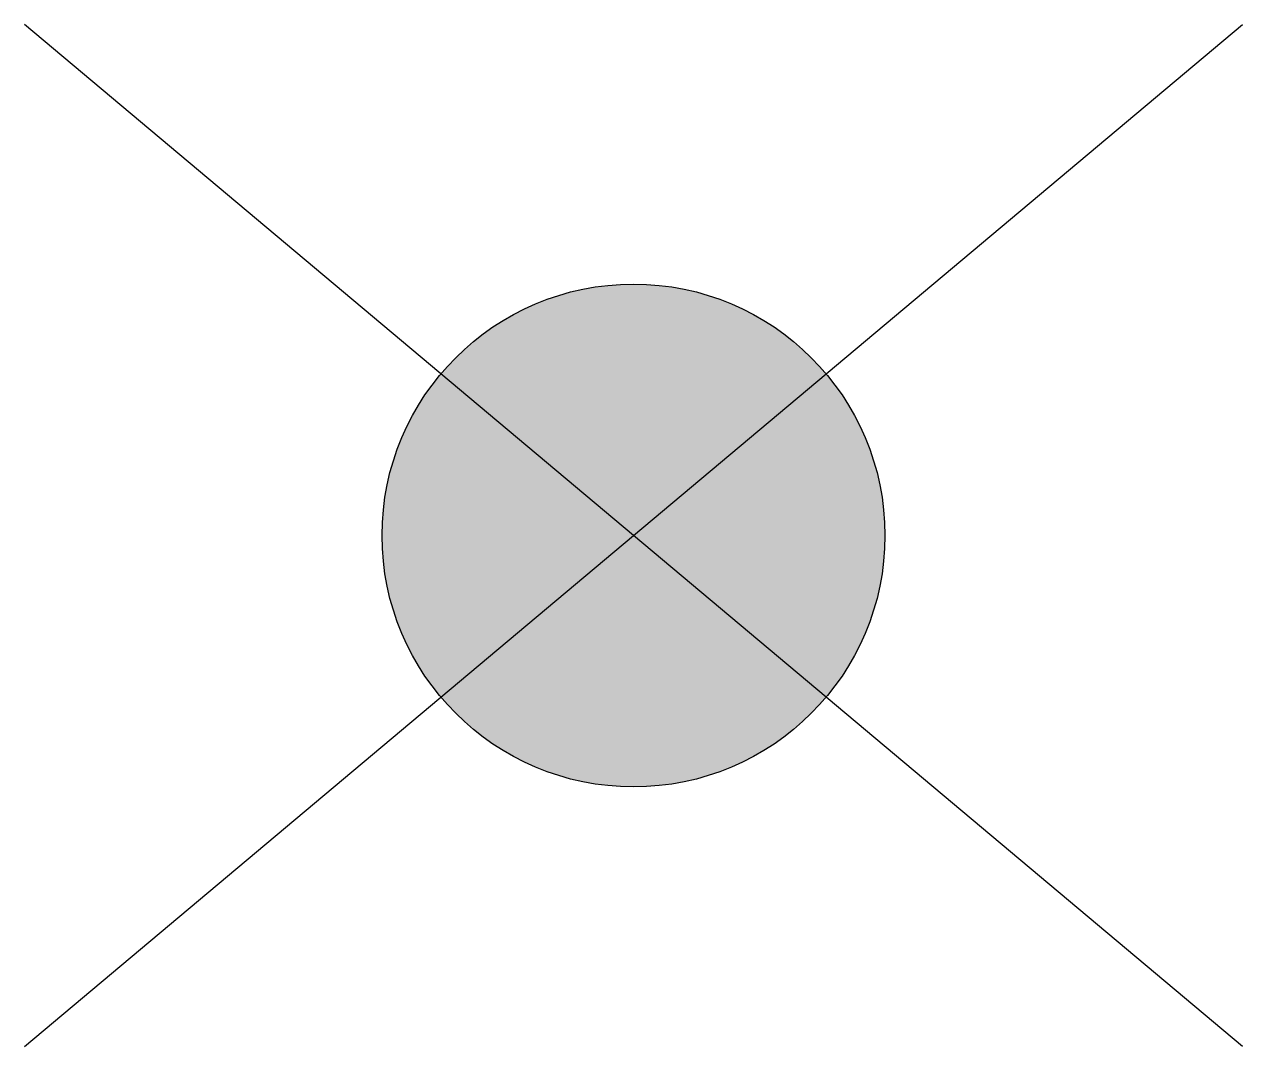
# Model space of a CAD drawing. Extents: x -0.454 to 0.454, y -0.381 to 0.381.
import ezdxf

# ---------------------------------------------------------------- set-up
doc = ezdxf.new("R2010")
doc.units = 0
doc.header["$LTSCALE"] = 0.2

msp = doc.modelspace()

# ---------------------------------------------------------------- hatches: boundary and pattern name
h = msp.add_hatch(color=256)
edge = h.paths.add_edge_path()
edge.add_arc((0, 0), 0.1875, 0, 360)

# ---------------------------------------------------------------- linework, layer by layer
at = {"color": 0}
for p, q in [((-0.45421, -0.38113), (0.45421, 0.38113)), ((0.45421, -0.38113), (-0.45421, 0.38113))]:
    msp.add_line(p, q, dxfattribs=at)
at = {"ltscale": 0.5}
msp.add_circle((0, 0), 0.1875, dxfattribs=at)

doc.saveas('drawing.dxf')
